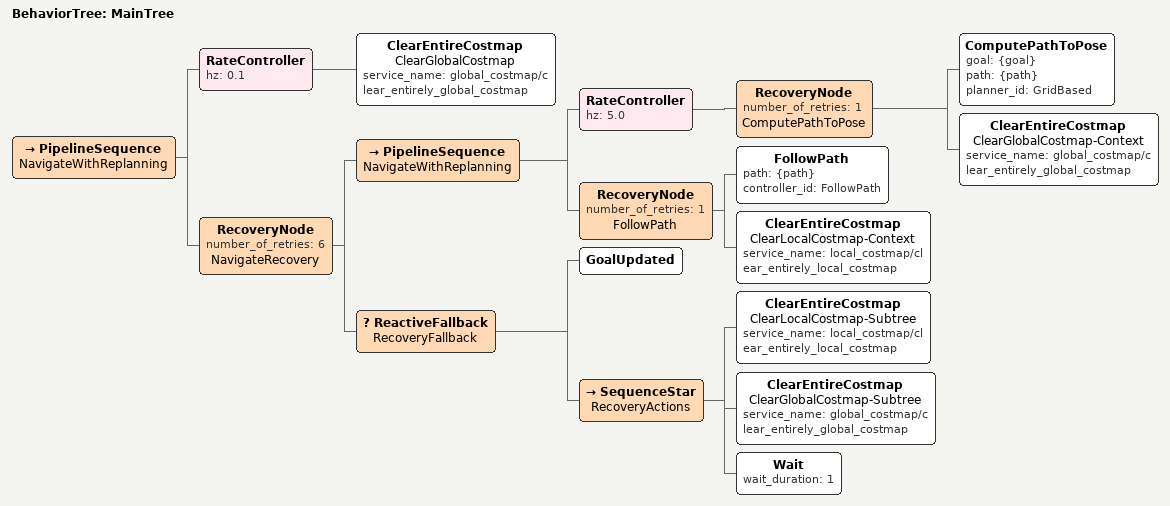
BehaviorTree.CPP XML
<root main_tree_to_execute="MainTree">
  <BehaviorTree ID="MainTree">
    <PipelineSequence name="NavigateWithReplanning">
      <!-- 定时清除全局代价地图节点 -->
      <RateController hz="0.1">
          <ClearEntireCostmap name="ClearGlobalCostmap" service_name="global_costmap/clear_entirely_global_costmap"/>
      </RateController>

      <RecoveryNode number_of_retries="6" name="NavigateRecovery">
        <PipelineSequence name="NavigateWithReplanning">
          <RateController hz="5.0">
            <RecoveryNode number_of_retries="1" name="ComputePathToPose">
              <ComputePathToPose goal="{goal}" path="{path}" planner_id="GridBased"/>
              <ClearEntireCostmap name="ClearGlobalCostmap-Context" service_name="global_costmap/clear_entirely_global_costmap"/>
            </RecoveryNode>
          </RateController>
          <RecoveryNode number_of_retries="1" name="FollowPath">
            <FollowPath path="{path}" controller_id="FollowPath"/>
            <ClearEntireCostmap name="ClearLocalCostmap-Context" service_name="local_costmap/clear_entirely_local_costmap"/>
          </RecoveryNode>
        </PipelineSequence>
        <ReactiveFallback name="RecoveryFallback">
          <GoalUpdated/>
          <SequenceStar name="RecoveryActions">
            <ClearEntireCostmap name="ClearLocalCostmap-Subtree" service_name="local_costmap/clear_entirely_local_costmap"/>
            <ClearEntireCostmap name="ClearGlobalCostmap-Subtree" service_name="global_costmap/clear_entirely_global_costmap"/>
            <Wait wait_duration="1"/>
          </SequenceStar>
        </ReactiveFallback>
      </RecoveryNode>
    </PipelineSequence>
  </BehaviorTree>
</root>
